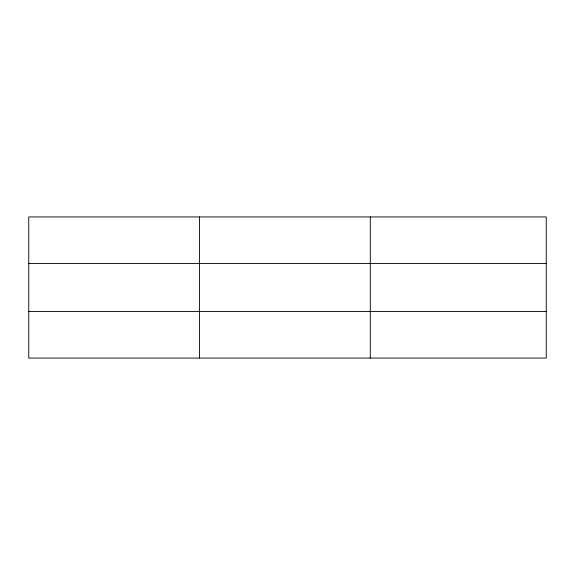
<?xml version="1.0" encoding="UTF-8"?>
<svg xmlns="http://www.w3.org/2000/svg" width="575" height="575" viewBox="0 0 575 575"><rect width="100%" height="100%" fill="white"/><g stroke="black" fill="none" stroke-linecap="round" stroke-linejoin="round"><path stroke-width="0.86" d="M199.525 358.067L199.525 216.933M370.3 358.067L370.3 216.933M546.25 311.492L546.25 358.067L28.75 358.067L28.75 216.933L546.25 216.933L546.25 311.492L28.75 311.492M28.75 263.508L546.25 263.508"/></g></svg>
